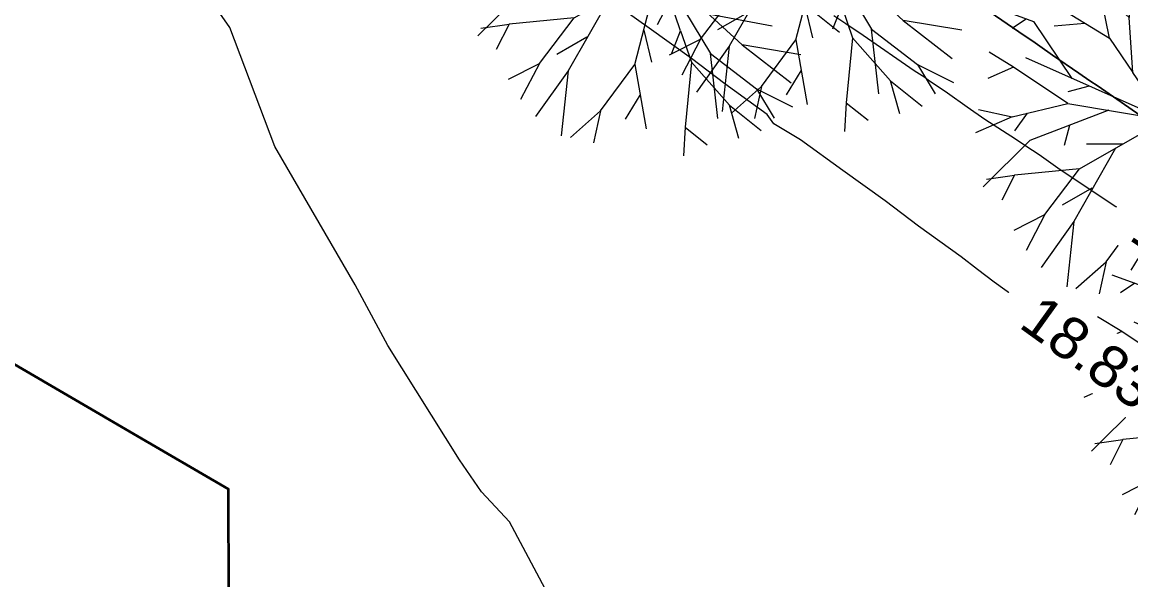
# Model space of a CAD drawing. Header units: metres. Extents: x -207 to 292, y -187 to 169.
# Drawn here: x -139.32 to -109.54, y -124.93 to -109.96 of the extents above; entities that cross this region are included whole.
import ezdxf

# ---------------------------------------------------------------- set-up
doc = ezdxf.new("R2010")
doc.units = ezdxf.units.M
for name, color, linetype, lineweight in [('arboles y arbustos', 7, 'Continuous', 9), ('C-TOPO', 7, 'Continuous', 9), ('C-TOPO-LABL', 7, 'Continuous', 9), ('C-TOPO-MAJR', 7, 'Continuous', 35), ('linea costa', 7, 'Continuous', 35)]:
    doc.layers.add(name, color=color, linetype=linetype, lineweight=lineweight)
doc.layers.add('PR10-ARQ-PL-001-Emplazamiento-C-1_dwg', color=7, linetype='Continuous', lineweight=9, true_color=0x767676)
doc.styles.add('Arial_2', font='arial.ttf', dxfattribs={"height": 1.125})

# ---------------------------------------------------------------- blocks, each defined once
blk = doc.blocks.new('PR10-ARQ-PL-001-Emplazamiento-C-1_dwg_PR10-ARQ-PL-001-Emplazamiento-WIP-A_dwg_arbolito2-671575-PLANTA EMPLAZAMIENTO-674710-PLANTA EMPLAZAMIENTO ACTUALIZADO')
at = {"layer": 'arboles y arbustos'}
for p, q in [((79, 3660), (-283, 4264)), ((-1368, 3061), (-1929, 3801)), ((3531, 3446), (3194, 2410)), ((1704, 3199), (1704, 2495)), ((1878, 2746), (565, 895)), ((-3295, 2076), (-3678, 1817)), ((-2547, 1888), (-1721, 1960)), ((2336, 1620), (1807, 496)), ((76, 1135), (516, 326)), ((-3637, 777), (-4331, 473)), ((-1609, 271), (-2183, 115)), ((2821, 188), (1534, 261)), ((-3676, -555), (-4665, -988)), ((-3269, -458), (-3616, -929)), ((3068, -911), (4732, -361)), ((-2140, -787), (-2280, -1329)), ((5457, -647), (4542, -746)), ((-716, -1292), (-1676, -1292)), ((4413, -1655), (5341, -1707)), ((1739, -1838), (3454, -2164)), ((-4369, -2226), (-3610, -2120)), ((6, -2283), (211, -3139)), ((-2328, -2920), (-1527, -2458)), ((-2796, -3175), (-3300, -4141)), ((-2023, -3367), (-2208, -5117)), ((3034, -3854), (4001, -4335)), ((-482, -4668), (-87, -4026)), ((-1156, -4443), (-1342, -5303)), ((1114, -4886), (1071, -5652))]:
    blk.add_line(p, q, dxfattribs=at)
at = {"layer": 'arboles y arbustos', "flags": 128}
for points in [[(1385, 3388), (661, 2007), (79, 3660), (221, 4243)], [(-2560, 2465), (-1063, 1554), (-1368, 3061), (-1401, 4150)], [(1322, 3974), (1385, 3388), (1728, 3690)], [(2623, 4059), (1878, 2746), (3390, 3652)], [(-3197, 2891), (-2560, 2465), (-2576, 3223)], [(-589, 2897), (-531, 2106), (-968, 2495)], [(4172, 1505), (2480, 1049), (3194, 2410), (3940, 2964)], [(-3908, 2302), (-3099, 2004), (-2078, 473)], [(-1063, 1554), (-433, 633), (-531, 2106)], [(2480, 1049), (433, -633), (661, 2007)], [(4449, 1960), (3842, 1426), (4838, 1183)], [(-4583, -358), (-3676, -555), (-2181, -197), (-3637, 777), (-4292, 1176)], [(-2181, -197), (433, -633), (-3312, 1026)], [(5254, 901), (4577, 540), (5249, 185)], [(-1866, -1951), (433, -633), (-433, 633)], [(4577, 540), (3067, -348), (433, -633), (2646, -2675)], [(-1080, -381), (-3199, -1193), (-4453, -2432)], [(3067, -348), (4539, -791), (5502, -1281)], [(-230, -3198), (433, -633), (1795, -2906)], [(997, -2297), (433, -633), (3068, -911), (4413, -1655), (5264, -2335)], [(-898, -1396), (-2023, -3367), (-2901, -4596)], [(-3623, -3597), (-2796, -3175), (-1866, -1951), (-3610, -2120), (-3954, -2795)], [(757, -2895), (997, -2297), (1284, -3142)], [(4224, -2938), (2646, -2675), (3965, -3695)], [(1996, -4647), (1795, -2906), (3034, -3854), (3507, -4643)], [(-1963, -5161), (-1156, -4443), (-230, -3198), (68, -4925)], [(2305, -4291), (1284, -3142), (1114, -4886), (1710, -5354)], [(2561, -5184), (2305, -4291), (3157, -4971)]]:
    blk.add_lwpolyline(points, dxfattribs=at)
blk = doc.blocks.new('PR10-ARQ-PL-001-Emplazamiento-C-1_dwg-674643-PLANTA EMPLAZAMIENTO ACTUALIZADO')
at = {"layer": 'C-TOPO', "flags": 128}
for points in [[(-133.763, -125.161), (-133.767, -124.339), (-133.771, -123.39), (-133.775, -122.492), (-133.787, -122.486), (-134.885, -121.847), (-135.388, -121.554), (-136.326, -121.009), (-137.966, -120.055), (-138.785, -119.579), (-139.535, -119.143)], [(-139.535, -119.143), (-138.785, -119.579), (-137.966, -120.055), (-136.326, -121.009), (-135.388, -121.554), (-134.885, -121.847), (-133.787, -122.486), (-133.775, -122.492), (-133.771, -123.39), (-133.767, -124.339), (-133.763, -125.161)]]:
    blk.add_lwpolyline(points, dxfattribs=at)
at = {"layer": 'C-TOPO-MAJR', "color": 1, "lineweight": 9, "true_color": 0xff0000, "flags": 128}
for points in [[(-109.093, -112.603), (-110.42, -111.682), (-110.647, -111.535), (-110.942, -111.331), (-111.648, -110.845), (-111.99, -110.605), (-112.172, -110.476), (-112.384, -110.336), (-113.805, -109.351)], [(-109.539, -115.178), (-110.069, -114.834), (-111.5, -113.883), (-111.819, -113.661), (-112.004, -113.522), (-112.364, -113.287), (-112.641, -113.099), (-113.461, -112.575), (-113.941, -112.243), (-114.469, -111.867), (-114.983, -111.519), (-115.079, -111.446), (-115.363, -111.272), (-116.735, -110.324), (-117.193, -110.012), (-117.517, -109.792)], [(-108.799, -120.297), (-109.747, -119.563), (-110.339, -119.072), (-111.479, -118.252), (-112.072, -117.762), (-113.212, -116.942), (-113.658, -116.602), (-114.104, -116.261), (-115.244, -115.441), (-116.137, -114.76), (-117.277, -113.941), (-118.417, -113.121), (-119.127, -112.693), (-119.31, -112.44), (-120.45, -111.62), (-121.342, -110.939), (-122.482, -110.12), (-123.623, -109.3)], [(-124.831, -125.989), (-126.231, -123.368), (-126.985, -122.564), (-127.577, -121.707), (-129.499, -118.636), (-130.372, -117.008), (-132.536, -113.3), (-133.736, -110.105), (-134.451, -109.086), (-136.598, -106.573), (-137.58, -105.498), (-138.318, -103.808), (-139.299, -102.733), (-141.262, -100.583), (-142.283, -98.802), (-143.265, -97.727), (-143.805, -97.031), (-144.334, -96.452), (-144.424, -96.353)]]:
    blk.add_lwpolyline(points, dxfattribs=at)
at = {"layer": 'linea costa', "flags": 128}
blk.add_lwpolyline([(-133.763, -125.392), (-133.775, -122.492), (-136.326, -121.009), (-139.535, -119.143), (-142.58, -114.792), (-145.397, -111.709), (-147.759, -108.093), (-149.091, -106.054), (-148.408, -103.791), (-145.602, -96.965), (-142.433, -95.32), (-140.117, -92.702), (-140.059, -89.414), (-141.946, -86.187), (-145.235, -85.639), (-149.439, -86.43), (-153.417, -87.179), (-158.43, -88.123), (-163.941, -90.875)], dxfattribs=at)
at = {"xscale": 0.001, "yscale": 0.001, "zscale": 0.001}
for p in [(-118.306, -107.243), (-122.63, -107.898), (-109.054, -111.948), (-106.144, -119.043)]:
    blk.add_blockref('PR10-ARQ-PL-001-Emplazamiento-C-1_dwg_PR10-ARQ-PL-001-Emplazamiento-WIP-A_dwg_arbolito2-671575-PLANTA EMPLAZAMIENTO-674710-PLANTA EMPLAZAMIENTO ACTUALIZADO', p, dxfattribs=at)
at = {"layer": 'C-TOPO-LABL', "insert": (-112.29, -116.968), "char_height": 1.125, "width": 5.2338, "attachment_point": 1, "rotation": 324.2935, "line_spacing_factor": 0.941778, "style": 'Arial_2'}
blk.add_mtext(' 18.83', dxfattribs=at)

msp = doc.modelspace()

# ---------------------------------------------------------------- linework, layer by layer
at = {"layer": 'C-TOPO'}
for p, q in [((-138.785, -119.579), (-139.535, -119.143)), ((-139.535, -119.143), (-138.785, -119.579)), ((-137.966, -120.055), (-138.785, -119.579)), ((-138.785, -119.579), (-137.966, -120.055)), ((-136.326, -121.009), (-137.966, -120.055)), ((-137.966, -120.055), (-136.326, -121.009)), ((-135.388, -121.554), (-136.326, -121.009)), ((-136.326, -121.009), (-135.388, -121.554)), ((-134.885, -121.847), (-135.388, -121.554)), ((-135.388, -121.554), (-134.885, -121.847)), ((-133.787, -122.486), (-134.885, -121.847)), ((-134.885, -121.847), (-133.787, -122.486)), ((-133.775, -122.492), (-133.787, -122.486)), ((-133.787, -122.486), (-133.775, -122.492)), ((-133.771, -123.39), (-133.775, -122.492)), ((-133.775, -122.492), (-133.771, -123.39)), ((-133.767, -124.339), (-133.771, -123.39)), ((-133.771, -123.39), (-133.767, -124.339)), ((-133.763, -125.161), (-133.767, -124.339)), ((-133.767, -124.339), (-133.763, -125.161))]:
    msp.add_line(p, q, dxfattribs=at)
at = {"layer": 'C-TOPO-MAJR', "color": 1, "lineweight": 9, "true_color": 0xff0000, "flags": 128}
for points in [[(-124.831, -125.989), (-126.231, -123.368), (-126.985, -122.564), (-127.577, -121.707), (-129.499, -118.636), (-130.372, -117.008), (-132.536, -113.3), (-133.736, -110.105), (-134.451, -109.086), (-136.598, -106.573), (-137.58, -105.498), (-138.318, -103.808), (-139.299, -102.733), (-141.262, -100.583), (-142.283, -98.802), (-143.265, -97.727), (-143.805, -97.031), (-144.334, -96.452), (-144.424, -96.353)], [(-108.799, -120.297), (-109.747, -119.563), (-110.339, -119.072), (-111.479, -118.252), (-112.072, -117.762), (-113.212, -116.942), (-113.658, -116.602), (-114.104, -116.261), (-115.244, -115.441), (-116.137, -114.76), (-117.277, -113.941), (-118.417, -113.121), (-119.127, -112.693), (-119.31, -112.44), (-120.45, -111.62), (-121.342, -110.939), (-122.482, -110.12), (-123.623, -109.3)], [(-113.805, -109.351), (-112.384, -110.336), (-112.172, -110.476), (-111.99, -110.605), (-111.648, -110.845), (-110.942, -111.331), (-110.647, -111.535), (-110.42, -111.682), (-109.093, -112.603)], [(-109.539, -115.178), (-110.069, -114.834), (-111.5, -113.883), (-111.819, -113.661), (-112.004, -113.522), (-112.364, -113.287), (-112.641, -113.099), (-113.461, -112.575), (-113.941, -112.243), (-114.469, -111.867), (-114.983, -111.519), (-115.079, -111.446), (-115.363, -111.272), (-116.735, -110.324), (-117.193, -110.012), (-117.517, -109.792)]]:
    msp.add_lwpolyline(points, dxfattribs=at)

# ---------------------------------------------------------------- block references
at = {"layer": 'PR10-ARQ-PL-001-Emplazamiento-C-1_dwg', "color": 7}
msp.add_blockref('PR10-ARQ-PL-001-Emplazamiento-C-1_dwg-674643-PLANTA EMPLAZAMIENTO ACTUALIZADO', (0, 0), dxfattribs=at)

# ---------------------------------------------------------------- next in the draw order: texts
at = {"layer": 'C-TOPO-LABL', "insert": (-112.286, -116.961), "char_height": 1.125, "width": 5.74249, "attachment_point": 1, "rotation": 324.2935, "line_spacing_factor": 0.941778, "style": 'Arial_2', "bg_fill": 3, "box_fill_scale": 1.25, "bg_fill_color": 256, "bg_fill_true_color": 13158600, "bg_fill_transparency": 0}
msp.add_mtext(' 18.83 ', dxfattribs=at)

# ---------------------------------------------------------------- next in the draw order: texts
at = {"layer": 'C-TOPO-LABL', "insert": (-109.368, -114.603), "char_height": 1.125, "width": 5.74249, "attachment_point": 1, "rotation": 326.1996, "line_spacing_factor": 0.941778, "style": 'Arial_2', "bg_fill": 3, "box_fill_scale": 1.25, "bg_fill_color": 256, "bg_fill_true_color": 13158600, "bg_fill_transparency": 0}
msp.add_mtext(' 19.83 ', dxfattribs=at)

doc.saveas('drawing.dxf')
